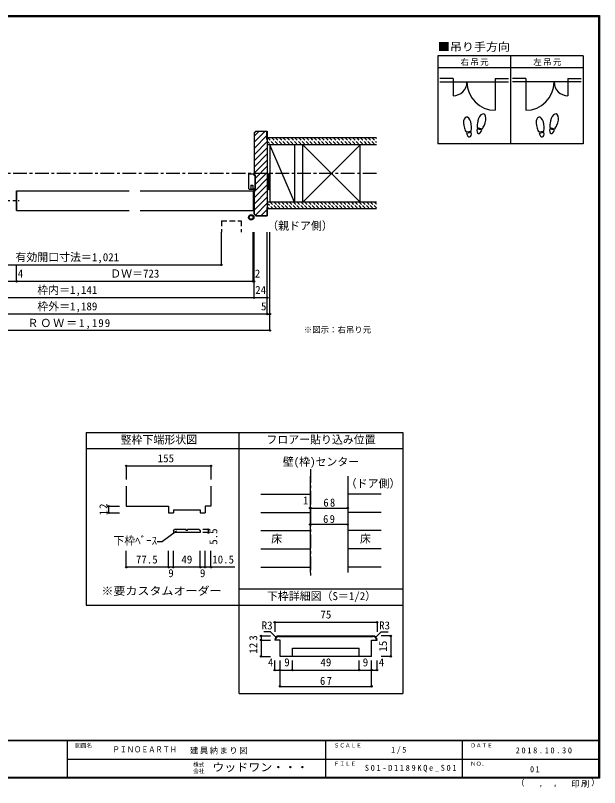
# Model space of a CAD drawing. Units: millimetres at full size, sheet at 1:5, with parts at other scales. Extents: x -973 to 977, y -718 to 696.
# Drawn here: x -93 to 977, y -718 to 696 of the extents above; entities that cross this region are included whole.
import ezdxf
from ezdxf.enums import TextEntityAlignment as Align

# ---------------------------------------------------------------- set-up
doc = ezdxf.new("R2010")
doc.units = ezdxf.units.MM
doc.header["$LTSCALE"] = 5
doc.header["$PDMODE"] = 32
doc.header["$PDSIZE"] = 2.5
for name, pattern in [('CHAIN1', [8, 5, -1, 1, -1]), ('DASHED1', [1.8, 1.2, -0.6]), ('DASHED2', [3, 2, -1])]:
    doc.linetypes.add(name, pattern=pattern)
for name, color, linetype in [('0-0_補助線', 7, 'Continuous'), ('0-1_通り芯', 4, 'CHAIN1'), ('0-3_仕上', 7, 'Continuous'), ('0-4_枠', 3, 'Continuous'), ('0-6_扉', 6, 'Continuous'), ('0-7_金物', 7, 'Continuous'), ('0-8_戸当', 3, 'Continuous'), ('0-A_文字', 3, 'Continuous'), ('0-B_寸法', 7, 'Continuous'), ('0-C_ﾊｯﾁ', 4, 'DASHED1'), ('1-4_枠', 3, 'Continuous'), ('1-B_寸法', 7, 'Continuous'), ('F-0_補助線', 7, 'Continuous'), ('F-1_通り芯', 6, 'Continuous'), ('F-A_文字', 7, 'Continuous')]:
    doc.layers.add(name, color=color, linetype=linetype)
doc.styles.add('HG明朝B', font='')
doc.styles.add('ＭＳ ゴシック', font='')
doc.styles.get('HG明朝B').set_extended_font_data('HG明朝B')
doc.styles.get('ＭＳ ゴシック').set_extended_font_data('MS Gothic')

# ---------------------------------------------------------------- blocks, each defined once
blk = doc.blocks.new('02')
at = {"layer": '0-0_補助線'}
for p, q in [((-4.998, -10.239), (-4.998, 14.761)), ((5.802, 17.761), (-3.198, 17.761)), ((6.802, 16.761), (6.802, -9.239)), ((-4.998, -10.239), (-0.698, -10.239)), ((2.702, -3.239), (2.702, -10.239)), ((5.802, -10.239), (2.702, -10.239)), ((5.002, -10.239), (4.402, -10.839))]:
    blk.add_line(p, q, dxfattribs=at)
for points in [[(-4.998, 14.761), (-3.198, 14.761), (-3.198, 17.761)], [(-3.469, -10.239), (-2.869, -10.839), (4.402, -10.839)], [(2.702, -3.239), (-0.698, -3.239), (-0.698, -10.239)]]:
    blk.add_lwpolyline(points, dxfattribs=at)
for centre, start, end in [((5.802, 16.761), 0, 90), ((5.802, -9.239), 270, 0)]:
    blk.add_arc(centre, 1, start, end, dxfattribs=at)

msp = doc.modelspace()

# ---------------------------------------------------------------- linework, layer by layer
at = {"layer": '0-0_補助線', "color": 3}
for p, q in [((346.42, 403.504), (344.153, 403.504)), ((346.42, 377.504), (346.42, 403.504)), ((344.153, 377.504), (346.42, 377.504))]:
    msp.add_line(p, q, dxfattribs=at)
at = {"layer": '0-0_補助線'}
for radius in [5, 3.5]:
    msp.add_circle((338.861, 326.172), radius, dxfattribs=at)
at = {"layer": '0-1_通り芯'}
for p, q in [((568.153, 406.5), (-566.847, 406.5)), ((447.629, -134.725), (447.629, -333.75))]:
    msp.add_line(p, q, dxfattribs=at)
at = {"layer": '0-1_通り芯', "color": 7}
msp.add_line((-127.919, 357), (-86.133, 357), dxfattribs=at)
at = {"layer": '0-3_仕上', "color": 2}
for p, q in [((568.153, 471.5), (368.153, 471.5)), ((568.153, 459), (368.153, 459)), ((568.153, 354), (368.153, 354)), ((568.153, 341.5), (368.153, 341.5))]:
    msp.add_line(p, q, dxfattribs=at)
at = {"layer": '0-3_仕上', "color": 3}
for p, q in [((373.129, 459), (373.129, 354)), ((418.129, 459), (418.129, 354)), ((433.537, 354), (433.537, 459)), ((538.537, 354), (538.537, 459))]:
    msp.add_line(p, q, dxfattribs=at)
at = {"layer": '0-3_仕上'}
for p, q in [((418.129, 354), (373.129, 459)), ((433.537, 354), (538.537, 459)), ((433.537, 459), (538.537, 354))]:
    msp.add_line(p, q, dxfattribs=at)
at = {"layer": '0-3_仕上', "color": 4}
for p, q in [((356.653, -180.801), (446.629, -180.801)), ((576.653, -180.801), (515.629, -180.801)), ((356.653, -214.103), (446.629, -214.103)), ((576.653, -214.103), (515.629, -214.103)), ((356.653, -247.404), (446.629, -247.404)), ((576.653, -247.404), (515.629, -247.404)), ((356.653, -280.706), (446.629, -280.706)), ((576.653, -280.706), (515.629, -280.706)), ((356.653, -314.007), (446.629, -314.007)), ((576.653, -314.007), (515.629, -314.007))]:
    msp.add_line(p, q, dxfattribs=at)
at = {"layer": '0-4_枠'}
for p, q in [((346.981, 484), (344.153, 481.172)), ((344.153, 481.172), (344.153, 403.504)), ((347.189, 483.5), (344.653, 480.964)), ((344.653, 403.504), (344.653, 480.964)), ((346.981, 484), (368.153, 484)), ((367.653, 483.5), (347.189, 483.5)), ((367.653, 469), (367.653, 483.5)), ((368.153, 484), (368.153, 329)), ((367.653, 469), (368.153, 469)), ((344.153, 331.828), (344.153, 377.504)), ((344.653, 332.036), (344.653, 377.504)), ((367.653, 344), (367.653, 329.5)), ((367.653, 344), (368.153, 344)), ((346.981, 329), (344.153, 331.828)), ((347.189, 329.5), (344.653, 332.036)), ((346.981, 329), (368.153, 329)), ((347.189, 329.5), (367.653, 329.5)), ((446.629, -147.5), (446.629, -324.007)), ((515.629, -147.5), (515.629, -324.007)), ((264.938, -165.826), (264.938, -202.786)), ((187.438, -202.786), (187.438, -214.786)), ((196.438, -209.086), (196.438, -214.786)), ((254.438, -202.786), (254.438, -214.786)), ((264.938, -202.786), (254.438, -202.786)), ((187.438, -214.786), (196.438, -214.786)), ((245.438, -214.786), (254.438, -214.786))]:
    msp.add_line(p, q, dxfattribs=at)
for points in [[(109.938, -165.826), (109.938, -202.786), (187.438, -202.786)], [(196.438, -209.086), (245.438, -209.086), (245.438, -214.786)]]:
    msp.add_lwpolyline(points, dxfattribs=at)
at = {"layer": '0-6_扉'}
for p, q in [((-90.884, 339), (-90.884, 375)), ((-90.884, 375), (-90.884, 339)), ((-90.884, 375), (115.635, 375)), ((135.635, 375), (342.153, 375)), ((342.153, 375), (342.153, 339)), ((-90.884, 339), (115.635, 339)), ((135.635, 339), (342.153, 339))]:
    msp.add_line(p, q, dxfattribs=at)
at = {"layer": '0-6_扉', "linetype": 'DASHED2'}
msp.add_line((284.158, 319.724), (284.158, 299), dxfattribs=at)
msp.add_lwpolyline([(284.158, 319.724), (320.158, 319.724), (320.158, 299)], dxfattribs=at)
at = {"layer": '0-7_金物'}
for p, q in [((369.129, 400.5), (368.153, 400.5)), ((371.129, 401.5), (369.129, 401.5)), ((369.129, 381.5), (369.129, 401.5)), ((371.129, 376.5), (371.129, 406.5)), ((373.129, 406.5), (371.129, 406.5)), ((373.129, 376.5), (373.129, 406.5)), ((369.129, 382.5), (368.153, 382.5)), ((371.129, 381.5), (369.129, 381.5)), ((373.129, 376.5), (371.129, 376.5))]:
    msp.add_line(p, q, dxfattribs=at)
at = {"layer": '0-8_戸当', "color": 2}
for p, q in [((708.639, 580.308), (684.139, 580.308)), ((708.639, 580.308), (708.639, 548.808)), ((785.639, 580.308), (810.139, 580.308)), ((785.639, 580.308), (785.639, 522.208)), ((841.639, 580.308), (817.139, 580.308)), ((841.639, 580.308), (841.639, 522.208)), ((918.639, 580.308), (943.139, 580.308)), ((918.639, 580.308), (918.639, 548.808)), ((684.139, 574.008), (810.139, 574.008)), ((943.139, 574.008), (817.139, 574.008))]:
    msp.add_line(p, q, dxfattribs=at)
at = {"layer": '0-8_戸当'}
for p, q in [((741.457, 483.378), (732.811, 481.853)), ((741.822, 481.31), (733.175, 479.785)), ((760.924, 485.706), (752.444, 487.978)), ((761.468, 487.735), (752.987, 490.007)), ((874.457, 483.378), (865.811, 481.853)), ((874.822, 481.31), (866.175, 479.785)), ((893.924, 485.706), (885.444, 487.978)), ((894.468, 487.735), (885.987, 490.007))]:
    msp.add_line(p, q, dxfattribs=at)
at = {"layer": '0-8_戸当', "color": 2}
for centre, radius, start, end in [((708.639, 574.008), 25.2, 270, 0), ((785.639, 574.008), 51.8, 180, 270), ((841.639, 574.008), 51.8, 270, 0), ((918.639, 574.008), 25.2, 180, 270)]:
    msp.add_arc(centre, radius, start, end, dxfattribs=at)
at = {"layer": '0-8_戸当'}
for centre, major_axis, ratio, start_param, end_param in [((734.795, 495.877), (-2.445, 13.867), 0.5, 4.34059143, 8.22577918), ((760.713, 501.878), (3.644, 13.601), 0.5, 4.34059143, 8.22577918), ((867.795, 495.877), (-2.445, 13.867), 0.5, 4.34059143, 8.22577918), ((893.713, 501.878), (3.644, 13.601), 0.5, 4.34059143, 8.22577918), ((760.609, 501.489), (4.416, 16.48), 0.4, 1.85063327, 2.44287679), ((760.609, 501.489), (4.416, 16.48), 0.4, 3.84030852, 4.43255203), ((893.609, 501.489), (4.416, 16.48), 0.4, 1.85063327, 2.44287679), ((893.609, 501.489), (4.416, 16.48), 0.4, 3.84030852, 4.43255203), ((734.865, 495.481), (-2.963, 16.802), 0.4, 1.85063327, 2.44287679), ((737.498, 480.548), (-1.27, 7.205), 0.6, 1.57079633, 4.71238898), ((734.865, 495.481), (-2.963, 16.802), 0.4, 3.84030852, 4.43255203), ((756.684, 486.842), (1.894, 7.067), 0.6, 1.57079633, 4.71238898), ((867.865, 495.481), (-2.963, 16.802), 0.4, 1.85063327, 2.44287679), ((870.498, 480.548), (-1.27, 7.205), 0.6, 1.57079633, 4.71238898), ((867.865, 495.481), (-2.963, 16.802), 0.4, 3.84030852, 4.43255203), ((889.684, 486.842), (1.894, 7.067), 0.6, 1.57079633, 4.71238898)]:
    msp.add_ellipse(centre, major_axis=major_axis, ratio=ratio, start_param=start_param, end_param=end_param, dxfattribs=at)
at = {"layer": '0-A_文字'}
for p, q in [((680.639, 621.667), (680.639, 460.667)), ((946.639, 621.667), (680.639, 621.667)), ((813.639, 621.667), (813.639, 460.667)), ((680.639, 600.667), (946.639, 600.667)), ((36.653, -67.5), (616.653, -67.5)), ((316.653, -545.5), (316.653, -67.5)), ((616.653, -67.5), (616.653, -545.5)), ((316.653, -97.5), (36.653, -97.5)), ((616.653, -97.5), (317.036, -97.5)), ((316.653, -354.007), (616.653, -354.007)), ((316.653, -384.007), (616.653, -384.007)), ((316.653, -545.5), (616.653, -545.5))]:
    msp.add_line(p, q, dxfattribs=at)
at = {"layer": '0-A_文字', "color": 7}
for p, q in [((202.093, -248.195), (176.293, -267.545)), ((196.438, -247.612), (198.56, -245.491)), ((196.438, -247.612), (196.438, -250.991)), ((245.438, -250.991), (196.438, -250.991)), ((219.438, -245.491), (198.56, -245.491)), ((222.438, -246.991), (222.438, -245.491)), ((243.317, -245.491), (222.438, -245.491)), ((243.317, -245.491), (245.438, -247.612)), ((245.438, -247.612), (245.438, -250.991)), ((166.448, -267.545), (176.293, -267.545))]:
    msp.add_line(p, q, dxfattribs=at)
at = {"layer": '0-A_文字'}
for points in [[(946.639, 621.667), (946.639, 460.667), (680.639, 460.667)], [(36.653, -67.5), (36.653, -384.007), (316.653, -384.007)]]:
    msp.add_lwpolyline(points, dxfattribs=at)
at = {"layer": '0-A_文字', "color": 7}
msp.add_lwpolyline([(222.438, -246.991), (219.438, -246.991), (219.438, -245.491)], dxfattribs=at)
at = {"layer": '0-B_寸法', "color": 4}
for p, q in [((284.158, 239), (284.158, 299)), ((342.153, 209), (342.153, 299)), ((344.153, 179), (344.153, 299)), ((368.153, 149), (368.153, 299)), ((368.153, 149), (368.153, 299)), ((373.129, 149), (373.129, 299)), ((-279.852, 239), (284.158, 239)), ((-90.884, 209), (-90.884, 239)), ((344.153, 209), (-340.847, 209)), ((368.153, 179), (-364.847, 179)), ((368.153, 149), (-364.847, 149)), ((368.153, 149), (373.129, 149)), ((373.129, 119), (373.129, 149)), ((373.129, 119), (-369.823, 119)), ((109.938, -128.894), (109.938, -153.894)), ((77.881, -214.786), (77.881, -202.786)), ((77.881, -202.786), (97.881, -202.786)), ((446.629, -206.19), (447.629, -206.19)), ((446.629, -206.19), (446.629, -236.19)), ((447.629, -206.19), (447.629, -236.19)), ((447.629, -206.19), (515.629, -206.19)), ((77.881, -214.786), (97.881, -214.786)), ((515.629, -236.19), (446.629, -236.19)), ((260.191, -245.491), (250.191, -245.491)), ((260.191, -250.991), (250.191, -250.991)), ((260.191, -245.491), (260.191, -250.991)), ((109.938, -314.48), (109.938, -284.48)), ((187.438, -314.48), (187.438, -284.48)), ((196.438, -314.48), (196.438, -284.48)), ((245.438, -314.48), (245.438, -284.48)), ((254.438, -314.48), (254.438, -284.48)), ((264.938, -314.48), (264.938, -284.48)), ((308.778, -314.48), (109.938, -314.48))]:
    msp.add_line(p, q, dxfattribs=at)
msp.add_lwpolyline([(109.938, -128.894), (264.938, -128.894), (264.938, -153.894)], dxfattribs=at)
at = {"layer": '0-B_寸法'}
for p in [(284.158, 239), (-90.884, 209), (342.153, 209), (344.153, 209), (344.153, 179), (368.153, 179), (368.153, 149), (368.153, 149), (373.129, 149), (373.129, 119), (109.938, -128.894), (264.938, -128.894), (77.881, -202.786), (446.629, -206.19), (447.629, -206.19), (515.629, -206.19), (77.881, -214.786), (446.629, -236.19), (515.629, -236.19), (260.191, -245.491), (260.191, -250.991), (109.938, -314.48), (187.438, -314.48), (196.438, -314.48), (245.438, -314.48), (254.438, -314.48), (264.938, -314.48)]:
    msp.add_point(p, dxfattribs=at)
at = {"layer": '0-C_ﾊｯﾁ', "linetype": 'Continuous'}
for p, q in [((352.673, 483.5), (344.653, 475.48)), ((363.986, 483.5), (344.653, 464.166)), ((367.653, 475.853), (344.653, 452.853)), ((368.153, 465.039), (344.653, 441.539)), ((368.153, 453.726), (344.653, 430.225)), ((368.153, 442.412), (344.653, 418.912)), ((368.153, 431.098), (344.653, 407.598)), ((368.153, 419.784), (346.42, 398.051)), ((368.153, 397.157), (344.653, 373.657)), ((368.153, 408.47), (346.42, 386.737)), ((368.153, 385.843), (344.653, 362.343)), ((368.153, 374.529), (344.653, 351.029)), ((368.153, 363.216), (344.653, 339.716)), ((368.153, 351.902), (346.47, 330.219)), ((367.653, 340.088), (357.065, 329.5))]:
    msp.add_line(p, q, dxfattribs=at)
at = {"layer": '0-C_ﾊｯﾁ'}
for p, q in [((369.293, 471.5), (381.793, 459)), ((376.364, 471.5), (388.864, 459)), ((383.435, 471.5), (395.935, 459)), ((390.506, 471.5), (403.006, 459)), ((397.577, 471.5), (410.077, 459)), ((404.648, 471.5), (417.148, 459)), ((411.719, 471.5), (424.219, 459)), ((418.791, 471.5), (431.291, 459)), ((425.862, 471.5), (438.362, 459)), ((432.933, 471.5), (445.433, 459)), ((440.004, 471.5), (452.504, 459)), ((447.075, 471.5), (459.575, 459)), ((454.146, 471.5), (466.646, 459)), ((461.217, 471.5), (473.717, 459)), ((468.288, 471.5), (480.788, 459)), ((475.359, 471.5), (487.859, 459)), ((482.43, 471.5), (494.93, 459)), ((489.501, 471.5), (502.001, 459)), ((496.572, 471.5), (509.072, 459)), ((503.643, 471.5), (516.143, 459)), ((510.714, 471.5), (523.214, 459)), ((517.786, 471.5), (530.286, 459)), ((524.857, 471.5), (537.357, 459)), ((531.928, 471.5), (544.428, 459)), ((538.999, 471.5), (551.499, 459)), ((546.07, 471.5), (558.57, 459)), ((553.141, 471.5), (565.641, 459)), ((560.212, 471.5), (568.153, 463.559)), ((567.283, 471.5), (568.153, 470.63)), ((368.153, 465.569), (374.722, 459)), ((373.656, 354), (386.156, 341.5)), ((380.727, 354), (393.227, 341.5)), ((387.798, 354), (400.298, 341.5)), ((394.869, 354), (407.369, 341.5)), ((401.94, 354), (414.44, 341.5)), ((409.011, 354), (421.511, 341.5)), ((416.082, 354), (428.582, 341.5)), ((423.153, 354), (435.653, 341.5)), ((430.225, 354), (442.725, 341.5)), ((437.296, 354), (449.796, 341.5)), ((444.367, 354), (456.867, 341.5)), ((451.438, 354), (463.938, 341.5)), ((458.509, 354), (471.009, 341.5)), ((465.58, 354), (478.08, 341.5)), ((472.651, 354), (485.151, 341.5)), ((479.722, 354), (492.222, 341.5)), ((486.793, 354), (499.293, 341.5)), ((493.864, 354), (506.364, 341.5)), ((500.935, 354), (513.435, 341.5)), ((508.006, 354), (520.506, 341.5)), ((515.077, 354), (527.577, 341.5)), ((522.148, 354), (534.648, 341.5)), ((529.219, 354), (541.719, 341.5)), ((536.291, 354), (548.791, 341.5)), ((543.362, 354), (555.862, 341.5)), ((550.433, 354), (562.933, 341.5)), ((557.504, 354), (568.153, 343.351)), ((564.575, 354), (568.153, 350.422)), ((368.153, 352.432), (379.085, 341.5)), ((368.153, 345.361), (372.014, 341.5))]:
    msp.add_line(p, q, dxfattribs=at)
at = {"layer": '1-4_枠'}
for p, q in [((391.791, -447.688), (381.791, -447.688)), ((389.291, -440.188), (561.791, -440.188)), ((389.291, -441.438), (561.791, -441.438)), ((391.791, -477.688), (391.791, -447.688)), ((559.291, -447.688), (569.291, -447.688)), ((559.291, -477.688), (559.291, -447.688)), ((536.791, -477.688), (536.791, -462.688)), ((559.291, -477.688), (391.791, -477.688))]:
    msp.add_line(p, q, dxfattribs=at)
msp.add_lwpolyline([(414.291, -477.688), (414.291, -462.688), (536.791, -462.688)], dxfattribs=at)
for centre, radius, start, end in [((389.291, -447.688), 7.5, 90, 180), ((389.291, -447.688), 6.25, 90, 180), ((561.791, -447.688), 7.5, 0, 90), ((561.791, -447.688), 6.25, 0, 90)]:
    msp.add_arc(centre, radius, start, end, dxfattribs=at)
at = {"layer": '1-B_寸法', "color": 4}
for p, q in [((381.791, -415.188), (381.791, -432.688)), ((381.791, -415.188), (569.291, -415.188)), ((569.291, -415.188), (569.291, -432.688)), ((374.291, -432.688), (361.791, -432.688)), ((383.988, -442.385), (374.291, -432.688)), ((567.094, -442.385), (576.791, -432.688)), ((576.791, -432.688), (589.291, -432.688)), ((356.791, -440.188), (374.291, -440.188)), ((356.791, -447.688), (374.291, -447.688)), ((594.291, -440.188), (576.578, -440.188)), ((594.291, -440.188), (594.291, -477.688)), ((594.291, -477.688), (576.578, -477.688)), ((381.791, -502.688), (381.791, -485.188)), ((391.791, -502.688), (391.791, -485.188)), ((414.291, -502.688), (414.291, -485.188)), ((536.791, -502.688), (536.791, -485.188)), ((559.291, -502.688), (559.291, -485.188)), ((569.291, -502.688), (569.291, -485.188)), ((381.791, -502.688), (569.291, -502.688)), ((391.791, -532.501), (391.791, -504.055)), ((559.291, -532.501), (559.291, -504.055)), ((391.791, -532.501), (559.291, -532.501))]:
    msp.add_line(p, q, dxfattribs=at)
msp.add_lwpolyline([(356.791, -440.188), (356.791, -477.688), (374.291, -477.688)], dxfattribs=at)
at = {"layer": '1-B_寸法'}
for p in [(381.791, -415.188), (569.291, -415.188), (356.791, -440.188), (356.791, -447.688), (594.291, -440.188), (356.791, -477.688), (594.291, -477.688), (381.791, -502.688), (391.791, -502.688), (414.291, -502.688), (536.791, -502.688), (559.291, -502.688), (569.291, -502.688), (391.791, -532.501), (559.291, -532.501)]:
    msp.add_point(p, dxfattribs=at)
at = {"layer": 'F-1_通り芯'}
for p, q in [((-973.347, 695.833), (976.653, 695.833)), ((-973.347, 695), (976.653, 695)), ((-973.347, 694.167), (976.653, 694.167)), ((974.986, 695.833), (974.986, -700.833)), ((975.82, 695.833), (975.82, -700.833)), ((976.653, 695.833), (976.653, -700.833)), ((976.653, -631.667), (-973.347, -631.667)), ((976.653, -632.5), (-973.347, -632.5)), ((1.653, -632.5), (1.653, -699.167)), ((474.986, -632.5), (474.986, -699.167)), ((724.986, -632.5), (724.986, -699.167)), ((1.653, -665.833), (974.986, -665.834)), ((976.653, -699.167), (-973.347, -699.167)), ((976.653, -700), (-973.347, -700)), ((976.653, -700.833), (-973.347, -700.833))]:
    msp.add_line(p, q, dxfattribs=at)

# ---------------------------------------------------------------- block references
at = {"layer": '0-0_補助線', "xscale": -1}
msp.add_blockref('02', (340.955, 388.243), dxfattribs=at)

# ---------------------------------------------------------------- texts
at = {"layer": '0-0_補助線', "style": 'ＭＳ ゴシック', "width": 1.1}
msp.add_text('※要カスタムオーダー', height=14.66, dxfattribs=at).set_placement((64.509, -369.591), align=Align.BOTTOM_LEFT)
at = {"layer": '0-A_文字', "color": 7, "style": 'ＭＳ ゴシック', "width": 1.1}
msp.add_text('■吊り手方向', height=14.66, dxfattribs=at).set_placement((680.639, 626.667), align=Align.BOTTOM_LEFT)
at = {"layer": '0-A_文字', "color": 7, "style": 'ＭＳ ゴシック'}
for s, height, p in [('（親ドア側）', 14.66, (368.153, 299)), ('※図示：右吊り元', 11, (435.119, 111.444)), ('竪枠下端形状図', 14.66, (99.778, -92.5)), ('フロアー貼り込み位置', 14.66, (366.653, -92.5)), ('壁(枠)センター', 14.66, (396.653, -133.091)), ('（ドア側）', 14.66, (511.884, -172.895)), ('床', 14.66, (375.403, -274.055)), ('床', 14.66, (537.903, -274.055)), ('下枠ﾍﾞｰｽ', 14.66, (86.448, -277.545)), ('下枠詳細図（S＝1/2）', 14.66, (367.644, -379.007))]:
    msp.add_text(s, height=height, dxfattribs=at).set_placement(p, align=Align.BOTTOM_LEFT)
at = {"layer": '0-A_文字', "color": 7, "char_height": 11, "attachment_point": 7, "style": 'ＭＳ ゴシック'}
for s, insert in [('\\T1.17;右吊元', (722.139, 603.667)), ('\\T1.17;左吊元', (855.262, 603.667))]:
    msp.add_mtext(s, dxfattribs=dict(at, insert=insert))
at = {"layer": '0-B_寸法', "style": 'ＭＳ ゴシック'}
for s, p in [('有効開口寸法＝1,021', (-92.847, 241.5)), ('4', (-88.65, 211.5)), ('ＤＷ＝723', (80.635, 211.5)), ('2', (345.372, 211.5)), ('枠内＝1,141', (-52.847, 181.5)), ('24', (346.153, 181.5)), ('枠外＝1,189', (-52.847, 151.5)), ('5', (356.742, 151.5)), ('155', (167.628, -126.678)), ('1', (433.371, -203.69)), ('77.5', (127.688, -311.98)), ('49', (210.938, -311.98)), ('10.5', (267.439, -311.98)), ('9', (186.938, -336.98)), ('9', (244.938, -336.98))]:
    msp.add_text(s, height=14.66, dxfattribs=at).set_placement(p, align=Align.BOTTOM_LEFT)
msp.add_text('5.5', height=14.66, rotation=90, dxfattribs=at).set_placement((281.181, -273.289), align=Align.BOTTOM_LEFT)
at = {"layer": '0-B_寸法', "char_height": 14.66, "attachment_point": 7, "style": 'ＭＳ ゴシック'}
for s, insert in [('\\T1.18;ＲＯＷ＝1,199', (-70.847, 121.5)), ('\\T1.27;\\W0.95;68', (471.004, -203.69)), ('\\T1.27;\\W0.95;69', (470.504, -233.69))]:
    msp.add_mtext(s, dxfattribs=dict(at, insert=insert))
at = {"layer": '0-B_寸法', "insert": (75.381, -219.411), "char_height": 14.66, "attachment_point": 7, "rotation": 90, "style": 'ＭＳ ゴシック'}
msp.add_mtext('\\T1.27;\\W0.95;12', dxfattribs=at)
at = {"layer": '1-B_寸法', "style": 'ＭＳ ゴシック'}
for s, p in [('75', (465.541, -412.688)), ('R3', (358.041, -432.688)), ('R3', (573.041, -432.688)), ('4', (369.503, -500.188)), ('9', (399.291, -500.188)), ('49', (465.541, -500.188)), ('9', (543.041, -500.188)), ('4', (572.479, -500.188))]:
    msp.add_text(s, height=14.66, dxfattribs=at).set_placement(p, align=Align.BOTTOM_LEFT)
for s, p in [('3', (354.291, -448.938)), ('15', (591.791, -468.938)), ('12', (354.291, -472.688))]:
    msp.add_text(s, height=14.66, rotation=90, dxfattribs=at).set_placement(p, align=Align.BOTTOM_LEFT)
at = {"layer": '1-B_寸法', "insert": (464.916, -530.001), "char_height": 14.66, "attachment_point": 7, "style": 'ＭＳ ゴシック'}
msp.add_mtext('\\T1.27;\\W0.95;67', dxfattribs=at)
at = {"layer": 'F-0_補助線', "style": 'HG明朝B', "width": 0.85}
msp.add_text('ＰＩＮＯＥＡＲＴＨ', height=11, dxfattribs=at).set_placement((84.986, -656.798), align=Align.BOTTOM_LEFT)
at = {"layer": 'F-0_補助線', "insert": (226.628, -656.798), "char_height": 11, "attachment_point": 7, "style": 'ＭＳ ゴシック'}
msp.add_mtext('\\T1.17;建具納まり図', dxfattribs=at)
at = {"layer": 'F-A_文字', "style": 'ＭＳ ゴシック'}
for s, height, p in [('図面名', 7.331, (16.653, -646.667)), ('ＳＣＡＬＥ', 7.331, (489.986, -646.667)), ('ＤＡＴＥ', 7.331, (739.986, -646.667)), ('株式', 7.331, (232.486, -681.5)), ('ＦＩＬＥ', 7.331, (489.986, -680)), ('ＮＯ．', 7.331, (739.986, -680.001)), ('会社', 7.331, (232.486, -693.5)), ('（', 11, (823.992, -718.052)), ('）', 11, (961.387, -717.355)), (',', 11, (865.199, -718.052)), (',', 11, (891.686, -717.588))]:
    msp.add_text(s, height=height, dxfattribs=at).set_placement(p, align=Align.BOTTOM_LEFT)
at = {"layer": 'F-A_文字', "style": 'ＭＳ ゴシック', "width": 1.1}
msp.add_text('ウッドワン・・・', height=14.66, dxfattribs=at).set_placement((267.486, -692.5), align=Align.BOTTOM_LEFT)
at = {"layer": 'F-A_文字', "char_height": 11, "attachment_point": 7, "style": 'ＭＳ ゴシック'}
for s, insert in [('\\T1.38;\\W0.9;1/5', (594.986, -656.667)), ('\\T1.39;\\W0.85;2018.10.30', (823.111, -655.417)), ('\\T1.4;\\W0.85;S01-D1189KQe_S01', (546.861, -690.001)), ('\\T1.36;\\W0.9;01', (849.361, -690.001)), ('\\T1.17;印刷', (924.678, -717.82))]:
    msp.add_mtext(s, dxfattribs=dict(at, insert=insert))

doc.saveas('drawing.dxf')
